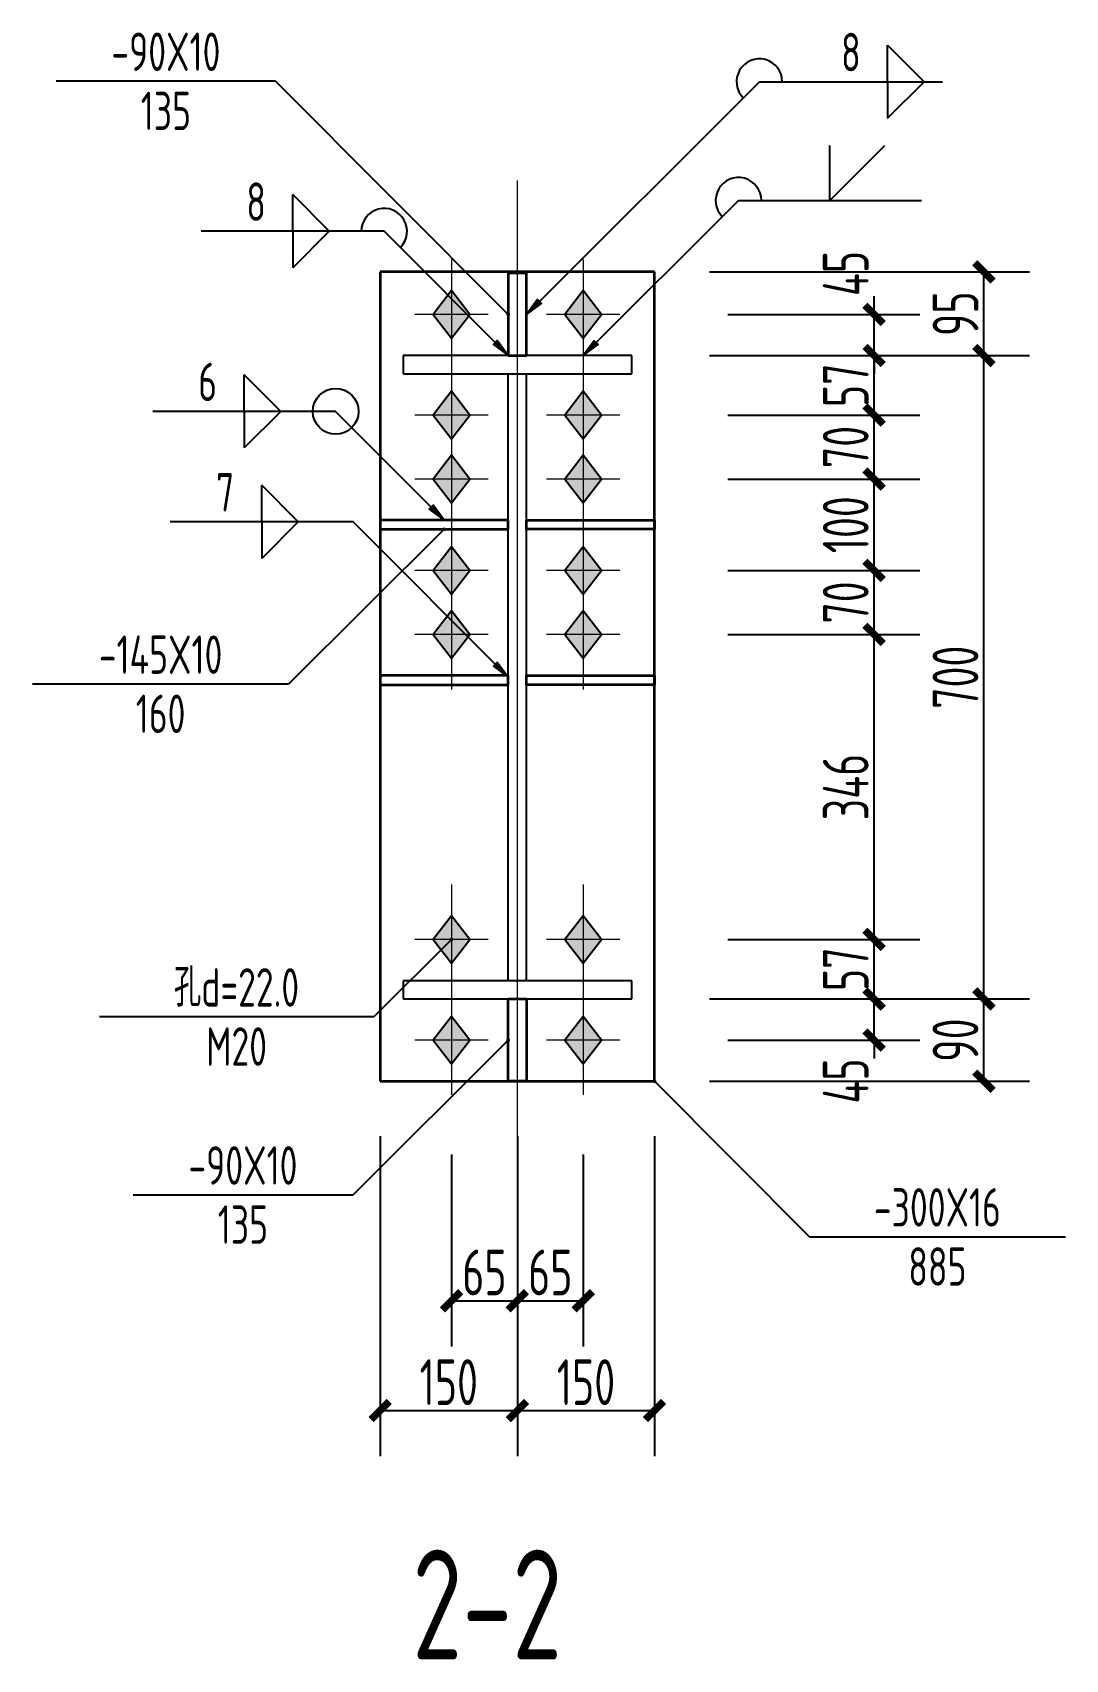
# Model space of a CAD drawing. Extents: x 69728788 to 150676229, y 15322671 to 43663798.
# Drawn here: x 75274294 to 75279940, y 19710259 to 19719153 of the extents above; entities that cross this region are included whole.
import ezdxf
from ezdxf.enums import TextEntityAlignment as Align

# ---------------------------------------------------------------- set-up
doc = ezdxf.new("R2010")
doc.units = 0
doc.header["$LTSCALE"] = 1000
doc.header["$MEASUREMENT"] = 0
doc.linetypes.add('线型6', pattern=[8.75, 5, -1.25, 1.25, -1.25])
doc.layers.get('0').update_dxf_attribs({"linetype": 'CONTINUOUS'})
doc.layers.get('DEFPOINTS').update_dxf_attribs({"linetype": 'CONTINUOUS'})
for name, color, linetype in [('10', 7, 'CONTINUOUS'), ('尺寸标注', 253, 'CONTINUOUS'), ('焊缝标注', 253, 'CONTINUOUS'), ('螺栓孔标注', 253, 'CONTINUOUS'), ('钢板标注', 253, 'CONTINUOUS')]:
    doc.layers.add(name, color=color, linetype=linetype)
doc.layers.add('20', color=2, linetype='CONTINUOUS', lineweight=35)
doc.styles.add('PkpmHz', font='Pkpmeng', dxfattribs={"width": 0.7, "bigfont": 'hztxt'})
doc.styles.add('TSSD_Rein', font='atssdeng.shx', dxfattribs={"width": 0.7, "bigfont": 'atssdchn.shx'})
doc.dimstyles.new('Pkpm_1.00', dxfattribs={"dimtxt": 250, "dimasz": 100, "dimexe": 250, "dimexo": 0.0625, "dimgap": 30, "dimtad": 1, "dimdec": 0, "dimrnd": 5, "dimzin": 0, "dimdsep": 46, "dimtxsty": 'PkpmHz', "dimblk1": 'ARCHTICK', "dimblk2": 'ARCHTICK', "dimsah": 1, "dimcen": 0.09, "dimadec": 0, "dimazin": 0, "dimtfac": 1, "dimtdec": 0, "dimtmove": 2, "dimatfit": 1, "dimfxl": 1, "dimtolj": 1, "dimtzin": 0, "dimarcsym": 0})

# ---------------------------------------------------------------- blocks, each defined once
blk = doc.blocks.new('_ArchTick')
at = {"color": 0, "linetype": 'ByBlock', "const_width": 0.4}
blk.add_lwpolyline([(-0.5, -0.5), (0.5, 0.5)], dxfattribs=at)
blk = doc.blocks.new('*D1418')
at = {"layer": 'DEFPOINTS', "color": 0, "linetype": 'Continuous'}
for p in [(75277693.8, 19717612), (75278893.8, 19717612), (75277693.8, 19717387)]:
    blk.add_point(p, dxfattribs=at)
at = {"layer": '尺寸标注', "color": 0, "linetype": 'Continuous', "lineweight": -2}
for p, q in [((75278893.8, 19717612), (75278893.8, 19717712)), ((75278093.8, 19717612), (75279143.8, 19717612)), ((75278893.8, 19717387), (75278893.8, 19717612)), ((75278093.8, 19717387), (75279143.8, 19717387)), ((75278893.8, 19717387), (75278893.8, 19717287))]:
    blk.add_line(p, q, dxfattribs=at)
at = {"layer": '尺寸标注', "color": 0, "linetype": 'Continuous', "lineweight": -2, "xscale": 100, "yscale": 100, "zscale": 100}
for p, rotation in [((75278893.8, 19717612), 270), ((75278893.8, 19717387), 90)]:
    blk.add_blockref('_ArchTick', p, dxfattribs=dict(at, rotation=rotation))
at = {"layer": '尺寸标注', "color": 0, "linetype": 'Continuous', "insert": (75278738.5, 19717835.6), "char_height": 250, "attachment_point": 5, "rotation": 90, "style": 'PkpmHz'}
blk.add_mtext('\\A1;45', dxfattribs=at)
blk = doc.blocks.new('*D1419')
at = {"layer": 'DEFPOINTS', "color": 0, "linetype": 'Continuous'}
for p in [(75277693.8, 19717387), (75278893.8, 19717387), (75277693.8, 19717062)]:
    blk.add_point(p, dxfattribs=at)
at = {"layer": '尺寸标注', "color": 0, "linetype": 'Continuous', "lineweight": -2}
for p, q in [((75278093.8, 19717387), (75279143.8, 19717387)), ((75278893.8, 19717062), (75278893.8, 19717387)), ((75278093.8, 19717062), (75279143.8, 19717062))]:
    blk.add_line(p, q, dxfattribs=at)
at = {"layer": '尺寸标注', "color": 0, "linetype": 'Continuous', "lineweight": -2, "xscale": 100, "yscale": 100, "zscale": 100}
for p, rotation in [((75278893.8, 19717387), 90), ((75278893.8, 19717062), 270)]:
    blk.add_blockref('_ArchTick', p, dxfattribs=dict(at, rotation=rotation))
at = {"layer": '尺寸标注', "color": 0, "linetype": 'Continuous', "insert": (75278738.8, 19717224.5), "char_height": 250, "attachment_point": 5, "rotation": 90, "style": 'PkpmHz'}
blk.add_mtext('\\A1;57', dxfattribs=at)
blk = doc.blocks.new('*D1420')
at = {"layer": 'DEFPOINTS', "color": 0, "linetype": 'Continuous'}
for p in [(75277693.8, 19716212), (75278893.8, 19716212), (75277693.8, 19715862)]:
    blk.add_point(p, dxfattribs=at)
at = {"layer": '尺寸标注', "color": 0, "linetype": 'Continuous', "lineweight": -2}
for p, q in [((75278093.8, 19716212), (75279143.8, 19716212)), ((75278893.8, 19715862), (75278893.8, 19716212)), ((75278093.8, 19715862), (75279143.8, 19715862))]:
    blk.add_line(p, q, dxfattribs=at)
at = {"layer": '尺寸标注', "color": 0, "linetype": 'Continuous', "lineweight": -2, "xscale": 100, "yscale": 100, "zscale": 100}
for p, rotation in [((75278893.8, 19716212), 90), ((75278893.8, 19715862), 270)]:
    blk.add_blockref('_ArchTick', p, dxfattribs=dict(at, rotation=rotation))
at = {"layer": '尺寸标注', "color": 0, "linetype": 'Continuous', "insert": (75278738.8, 19716037), "char_height": 250, "attachment_point": 5, "rotation": 90, "style": 'PkpmHz'}
blk.add_mtext('\\A1;70', dxfattribs=at)
blk = doc.blocks.new('*D1421')
at = {"layer": 'DEFPOINTS', "color": 0, "linetype": 'Continuous'}
for p in [(75277693.8, 19716712), (75278893.8, 19716712), (75277693.8, 19716212)]:
    blk.add_point(p, dxfattribs=at)
at = {"layer": '尺寸标注', "color": 0, "linetype": 'Continuous', "lineweight": -2}
for p, q in [((75278093.8, 19716712), (75279143.8, 19716712)), ((75278893.8, 19716212), (75278893.8, 19716712)), ((75278093.8, 19716212), (75279143.8, 19716212))]:
    blk.add_line(p, q, dxfattribs=at)
at = {"layer": '尺寸标注', "color": 0, "linetype": 'Continuous', "lineweight": -2, "xscale": 100, "yscale": 100, "zscale": 100}
for p, rotation in [((75278893.8, 19716712), 90), ((75278893.8, 19716212), 270)]:
    blk.add_blockref('_ArchTick', p, dxfattribs=dict(at, rotation=rotation))
at = {"layer": '尺寸标注', "color": 0, "linetype": 'Continuous', "insert": (75278738.8, 19716462), "char_height": 250, "attachment_point": 5, "rotation": 90, "style": 'PkpmHz'}
blk.add_mtext('\\A1;100', dxfattribs=at)
blk = doc.blocks.new('*D1422')
at = {"layer": 'DEFPOINTS', "color": 0, "linetype": 'Continuous'}
for p in [(75277693.8, 19717062), (75278893.8, 19717062), (75277693.8, 19716712)]:
    blk.add_point(p, dxfattribs=at)
at = {"layer": '尺寸标注', "color": 0, "linetype": 'Continuous', "lineweight": -2}
for p, q in [((75278093.8, 19717062), (75279143.8, 19717062)), ((75278893.8, 19716712), (75278893.8, 19717062)), ((75278093.8, 19716712), (75279143.8, 19716712))]:
    blk.add_line(p, q, dxfattribs=at)
at = {"layer": '尺寸标注', "color": 0, "linetype": 'Continuous', "lineweight": -2, "xscale": 100, "yscale": 100, "zscale": 100}
for p, rotation in [((75278893.8, 19717062), 90), ((75278893.8, 19716712), 270)]:
    blk.add_blockref('_ArchTick', p, dxfattribs=dict(at, rotation=rotation))
at = {"layer": '尺寸标注', "color": 0, "linetype": 'Continuous', "insert": (75278738.8, 19716887), "char_height": 250, "attachment_point": 5, "rotation": 90, "style": 'PkpmHz'}
blk.add_mtext('\\A1;70', dxfattribs=at)
blk = doc.blocks.new('*D1423')
at = {"layer": 'DEFPOINTS', "color": 0, "linetype": 'Continuous'}
for p in [(75277693.8, 19713869.5), (75278893.8, 19713869.5), (75277693.8, 19713644.5)]:
    blk.add_point(p, dxfattribs=at)
at = {"layer": '尺寸标注', "color": 0, "linetype": 'Continuous', "lineweight": -2}
for p, q in [((75278893.8, 19713869.5), (75278893.8, 19713969.5)), ((75278093.8, 19713869.5), (75279143.8, 19713869.5)), ((75278893.8, 19713644.5), (75278893.8, 19713869.5)), ((75278093.8, 19713644.5), (75279143.8, 19713644.5)), ((75278893.8, 19713644.5), (75278893.8, 19713544.5))]:
    blk.add_line(p, q, dxfattribs=at)
at = {"layer": '尺寸标注', "color": 0, "linetype": 'Continuous', "lineweight": -2, "xscale": 100, "yscale": 100, "zscale": 100}
for p, rotation in [((75278893.8, 19713869.5), 270), ((75278893.8, 19713644.5), 90)]:
    blk.add_blockref('_ArchTick', p, dxfattribs=dict(at, rotation=rotation))
at = {"layer": '尺寸标注', "color": 0, "linetype": 'Continuous', "insert": (75278738.5, 19713420.9), "char_height": 250, "attachment_point": 5, "rotation": 90, "style": 'PkpmHz'}
blk.add_mtext('\\A1;45', dxfattribs=at)
blk = doc.blocks.new('*D1424')
at = {"layer": 'DEFPOINTS', "color": 0, "linetype": 'Continuous'}
for p in [(75277693.8, 19714194.5), (75278893.8, 19714194.5), (75277693.8, 19713869.5)]:
    blk.add_point(p, dxfattribs=at)
at = {"layer": '尺寸标注', "color": 0, "linetype": 'Continuous', "lineweight": -2}
for p, q in [((75278093.8, 19714194.5), (75279143.8, 19714194.5)), ((75278893.8, 19713869.5), (75278893.8, 19714194.5)), ((75278093.8, 19713869.5), (75279143.8, 19713869.5))]:
    blk.add_line(p, q, dxfattribs=at)
at = {"layer": '尺寸标注', "color": 0, "linetype": 'Continuous', "lineweight": -2, "xscale": 100, "yscale": 100, "zscale": 100}
for p, rotation in [((75278893.8, 19714194.5), 90), ((75278893.8, 19713869.5), 270)]:
    blk.add_blockref('_ArchTick', p, dxfattribs=dict(at, rotation=rotation))
at = {"layer": '尺寸标注', "color": 0, "linetype": 'Continuous', "insert": (75278738.8, 19714032), "char_height": 250, "attachment_point": 5, "rotation": 90, "style": 'PkpmHz'}
blk.add_mtext('\\A1;57', dxfattribs=at)
blk = doc.blocks.new('*D1425')
at = {"layer": 'DEFPOINTS', "color": 0, "linetype": 'Continuous'}
for p in [(75277693.8, 19715862), (75278893.8, 19715862), (75277693.8, 19714194.5)]:
    blk.add_point(p, dxfattribs=at)
at = {"layer": '尺寸标注', "color": 0, "linetype": 'Continuous', "lineweight": -2}
for p, q in [((75278093.8, 19715862), (75279143.8, 19715862)), ((75278893.8, 19714194.5), (75278893.8, 19715862)), ((75278093.8, 19714194.5), (75279143.8, 19714194.5))]:
    blk.add_line(p, q, dxfattribs=at)
at = {"layer": '尺寸标注', "color": 0, "linetype": 'Continuous', "lineweight": -2, "xscale": 100, "yscale": 100, "zscale": 100}
for p, rotation in [((75278893.8, 19715862), 90), ((75278893.8, 19714194.5), 270)]:
    blk.add_blockref('_ArchTick', p, dxfattribs=dict(at, rotation=rotation))
at = {"layer": '尺寸标注', "color": 0, "linetype": 'Continuous', "insert": (75278738.8, 19715028.3), "char_height": 250, "attachment_point": 5, "rotation": 90, "style": 'PkpmHz'}
blk.add_mtext('\\A1;346', dxfattribs=at)
blk = doc.blocks.new('*D1426')
at = {"layer": 'DEFPOINTS', "color": 0, "linetype": 'Continuous'}
for p in [(75276583.8, 19713419.5), (75276943.8, 19713419.5), (75276943.8, 19712219.5)]:
    blk.add_point(p, dxfattribs=at)
at = {"layer": '尺寸标注', "color": 0, "linetype": 'Continuous', "lineweight": -2}
for p, q in [((75276583.8, 19713019.5), (75276583.8, 19711969.5)), ((75276943.8, 19713019.5), (75276943.8, 19711969.5)), ((75276583.8, 19712219.5), (75276943.8, 19712219.5))]:
    blk.add_line(p, q, dxfattribs=at)
at = {"layer": '尺寸标注', "color": 0, "linetype": 'Continuous', "lineweight": -2, "xscale": 100, "yscale": 100, "zscale": 100, "rotation": 180}
blk.add_blockref('_ArchTick', (75276583.8, 19712219.5), dxfattribs=at)
at = {"layer": '尺寸标注', "color": 0, "linetype": 'Continuous', "lineweight": -2, "xscale": 100, "yscale": 100, "zscale": 100}
blk.add_blockref('_ArchTick', (75276943.8, 19712219.5), dxfattribs=at)
at = {"layer": '尺寸标注', "color": 0, "linetype": 'Continuous', "insert": (75276763.8, 19712374.5), "char_height": 250, "attachment_point": 5, "style": 'PkpmHz'}
blk.add_mtext('\\A1;65', dxfattribs=at)
blk = doc.blocks.new('*D1427')
at = {"layer": 'DEFPOINTS', "color": 0, "linetype": 'Continuous'}
for p in [(75276943.8, 19713419.5), (75277303.8, 19713419.5), (75277303.8, 19712219.5)]:
    blk.add_point(p, dxfattribs=at)
at = {"layer": '尺寸标注', "color": 0, "linetype": 'Continuous', "lineweight": -2}
for p, q in [((75276943.8, 19713019.5), (75276943.8, 19711969.5)), ((75277303.8, 19713019.5), (75277303.8, 19711969.5)), ((75276943.8, 19712219.5), (75277303.8, 19712219.5))]:
    blk.add_line(p, q, dxfattribs=at)
at = {"layer": '尺寸标注', "color": 0, "linetype": 'Continuous', "lineweight": -2, "xscale": 100, "yscale": 100, "zscale": 100, "rotation": 180}
blk.add_blockref('_ArchTick', (75276943.8, 19712219.5), dxfattribs=at)
at = {"layer": '尺寸标注', "color": 0, "linetype": 'Continuous', "lineweight": -2, "xscale": 100, "yscale": 100, "zscale": 100}
blk.add_blockref('_ArchTick', (75277303.8, 19712219.5), dxfattribs=at)
at = {"layer": '尺寸标注', "color": 0, "linetype": 'Continuous', "insert": (75277123.8, 19712374.5), "char_height": 250, "attachment_point": 5, "style": 'PkpmHz'}
blk.add_mtext('\\A1;65', dxfattribs=at)
blk = doc.blocks.new('*D1428')
at = {"layer": 'DEFPOINTS', "color": 0, "linetype": 'Continuous'}
for p in [(75276193.8, 19713419.5), (75276943.8, 19713419.5), (75276943.8, 19711619.5)]:
    blk.add_point(p, dxfattribs=at)
at = {"layer": '尺寸标注', "color": 0, "linetype": 'Continuous', "lineweight": -2}
for p, q in [((75276193.8, 19713119.5), (75276193.8, 19711369.5)), ((75276943.8, 19713119.5), (75276943.8, 19711369.5)), ((75276193.8, 19711619.5), (75276943.8, 19711619.5))]:
    blk.add_line(p, q, dxfattribs=at)
at = {"layer": '尺寸标注', "color": 0, "linetype": 'Continuous', "lineweight": -2, "xscale": 100, "yscale": 100, "zscale": 100, "rotation": 180}
blk.add_blockref('_ArchTick', (75276193.8, 19711619.5), dxfattribs=at)
at = {"layer": '尺寸标注', "color": 0, "linetype": 'Continuous', "lineweight": -2, "xscale": 100, "yscale": 100, "zscale": 100}
blk.add_blockref('_ArchTick', (75276943.8, 19711619.5), dxfattribs=at)
at = {"layer": '尺寸标注', "color": 0, "linetype": 'Continuous', "insert": (75276568.8, 19711774.5), "char_height": 250, "attachment_point": 5, "style": 'PkpmHz'}
blk.add_mtext('\\A1;150', dxfattribs=at)
blk = doc.blocks.new('*D1429')
at = {"layer": 'DEFPOINTS', "color": 0, "linetype": 'Continuous'}
for p in [(75276943.8, 19713419.5), (75277693.8, 19713419.5), (75277693.8, 19711619.5)]:
    blk.add_point(p, dxfattribs=at)
at = {"layer": '尺寸标注', "color": 0, "linetype": 'Continuous', "lineweight": -2}
for p, q in [((75276943.8, 19713119.5), (75276943.8, 19711369.5)), ((75277693.8, 19713119.5), (75277693.8, 19711369.5)), ((75276943.8, 19711619.5), (75277693.8, 19711619.5))]:
    blk.add_line(p, q, dxfattribs=at)
at = {"layer": '尺寸标注', "color": 0, "linetype": 'Continuous', "lineweight": -2, "xscale": 100, "yscale": 100, "zscale": 100, "rotation": 180}
blk.add_blockref('_ArchTick', (75276943.8, 19711619.5), dxfattribs=at)
at = {"layer": '尺寸标注', "color": 0, "linetype": 'Continuous', "lineweight": -2, "xscale": 100, "yscale": 100, "zscale": 100}
blk.add_blockref('_ArchTick', (75277693.8, 19711619.5), dxfattribs=at)
at = {"layer": '尺寸标注', "color": 0, "linetype": 'Continuous', "insert": (75277318.8, 19711774.5), "char_height": 250, "attachment_point": 5, "style": 'PkpmHz'}
blk.add_mtext('\\A1;150', dxfattribs=at)
blk = doc.blocks.new('*D1430')
at = {"layer": 'DEFPOINTS', "color": 0, "linetype": 'Continuous'}
for p in [(75277693.8, 19713869.5), (75279493.8, 19713869.5), (75277693.8, 19713419.5)]:
    blk.add_point(p, dxfattribs=at)
at = {"layer": '尺寸标注', "color": 0, "linetype": 'Continuous', "lineweight": -2}
for p, q in [((75277993.8, 19713869.5), (75279743.8, 19713869.5)), ((75279493.8, 19713419.5), (75279493.8, 19713869.5)), ((75277993.8, 19713419.5), (75279743.8, 19713419.5))]:
    blk.add_line(p, q, dxfattribs=at)
at = {"layer": '尺寸标注', "color": 0, "linetype": 'Continuous', "lineweight": -2, "xscale": 100, "yscale": 100, "zscale": 100}
for p, rotation in [((75279493.8, 19713869.5), 90), ((75279493.8, 19713419.5), 270)]:
    blk.add_blockref('_ArchTick', p, dxfattribs=dict(at, rotation=rotation))
at = {"layer": '尺寸标注', "color": 0, "linetype": 'Continuous', "insert": (75279338.8, 19713644.5), "char_height": 250, "attachment_point": 5, "rotation": 90, "style": 'PkpmHz'}
blk.add_mtext('\\A1;90', dxfattribs=at)
blk = doc.blocks.new('*D1431')
at = {"layer": 'DEFPOINTS', "color": 0, "linetype": 'Continuous'}
for p in [(75277693.8, 19717387), (75279493.8, 19717387), (75277693.8, 19713869.5)]:
    blk.add_point(p, dxfattribs=at)
at = {"layer": '尺寸标注', "color": 0, "linetype": 'Continuous', "lineweight": -2}
for p, q in [((75277993.8, 19717387), (75279743.8, 19717387)), ((75279493.8, 19713869.5), (75279493.8, 19717387)), ((75277993.8, 19713869.5), (75279743.8, 19713869.5))]:
    blk.add_line(p, q, dxfattribs=at)
at = {"layer": '尺寸标注', "color": 0, "linetype": 'Continuous', "lineweight": -2, "xscale": 100, "yscale": 100, "zscale": 100}
for p, rotation in [((75279493.8, 19717387), 90), ((75279493.8, 19713869.5), 270)]:
    blk.add_blockref('_ArchTick', p, dxfattribs=dict(at, rotation=rotation))
at = {"layer": '尺寸标注', "color": 0, "linetype": 'Continuous', "insert": (75279338.8, 19715628.3), "char_height": 250, "attachment_point": 5, "rotation": 90, "style": 'PkpmHz'}
blk.add_mtext('\\A1;700', dxfattribs=at)
blk = doc.blocks.new('*D1432')
at = {"layer": 'DEFPOINTS', "color": 0, "linetype": 'Continuous'}
for p in [(75277693.8, 19717844.5), (75279493.8, 19717844.5), (75277693.8, 19717387)]:
    blk.add_point(p, dxfattribs=at)
at = {"layer": '尺寸标注', "color": 0, "linetype": 'Continuous', "lineweight": -2}
for p, q in [((75277993.8, 19717844.5), (75279743.8, 19717844.5)), ((75279493.8, 19717387), (75279493.8, 19717844.5)), ((75277993.8, 19717387), (75279743.8, 19717387))]:
    blk.add_line(p, q, dxfattribs=at)
at = {"layer": '尺寸标注', "color": 0, "linetype": 'Continuous', "lineweight": -2, "xscale": 100, "yscale": 100, "zscale": 100}
for p, rotation in [((75279493.8, 19717844.5), 90), ((75279493.8, 19717387), 270)]:
    blk.add_blockref('_ArchTick', p, dxfattribs=dict(at, rotation=rotation))
at = {"layer": '尺寸标注', "color": 0, "linetype": 'Continuous', "insert": (75279338.8, 19717615.8), "char_height": 250, "attachment_point": 5, "rotation": 90, "style": 'PkpmHz'}
blk.add_mtext('\\A1;95', dxfattribs=at)

msp = doc.modelspace()

# ---------------------------------------------------------------- hatches: boundary and pattern name
at = {"layer": '10'}
for points in [[(75276583.8, 19717742), (75276483.8, 19717612), (75276583.8, 19717482), (75276683.8, 19717612)], [(75277303.8, 19717742), (75277203.8, 19717612), (75277303.8, 19717482), (75277403.8, 19717612)], [(75276583.8, 19717192), (75276483.8, 19717062), (75276583.8, 19716932), (75276683.8, 19717062)], [(75277303.8, 19717192), (75277203.8, 19717062), (75277303.8, 19716932), (75277403.8, 19717062)], [(75276583.8, 19716842), (75276483.8, 19716712), (75276583.8, 19716582), (75276683.8, 19716712)], [(75277303.8, 19716842), (75277203.8, 19716712), (75277303.8, 19716582), (75277403.8, 19716712)], [(75276583.8, 19716342), (75276483.8, 19716212), (75276583.8, 19716082), (75276683.8, 19716212)], [(75277303.8, 19716342), (75277203.8, 19716212), (75277303.8, 19716082), (75277403.8, 19716212)], [(75276583.8, 19715992), (75276483.8, 19715862), (75276583.8, 19715732), (75276683.8, 19715862)], [(75277303.8, 19715992), (75277203.8, 19715862), (75277303.8, 19715732), (75277403.8, 19715862)], [(75276583.8, 19714324.5), (75276483.8, 19714194.5), (75276583.8, 19714064.5), (75276683.8, 19714194.5)], [(75277303.8, 19714324.5), (75277203.8, 19714194.5), (75277303.8, 19714064.5), (75277403.8, 19714194.5)], [(75276583.8, 19713774.5), (75276483.8, 19713644.5), (75276583.8, 19713514.5), (75276683.8, 19713644.5)], [(75277303.8, 19713774.5), (75277203.8, 19713644.5), (75277303.8, 19713514.5), (75277403.8, 19713644.5)]]:
    msp.add_hatch(color=1, dxfattribs=at).paths.add_polyline_path(points)
at = {"layer": '焊缝标注'}
for points in [[(75276993.8, 19717612), (75277075.1, 19717672.1), (75277053.9, 19717693.3)], [(75276893.8, 19717387), (75276833.8, 19717468.4), (75276812.5, 19717447.2)], [(75277303.8, 19717387), (75277385.1, 19717447.1), (75277363.9, 19717468.3)], [(75276543.8, 19716487), (75276483.8, 19716568.4), (75276462.5, 19716547.2)], [(75276893.8, 19715628.3), (75276833.8, 19715709.6), (75276812.5, 19715688.5)]]:
    msp.add_hatch(color=256, dxfattribs=at).paths.add_polyline_path(points)

# ---------------------------------------------------------------- linework, layer by layer
at = {"layer": '10', "linetype": '线型6', "lineweight": 18, "ltscale": 100}
msp.add_line((75276943.8, 19712919.5), (75276943.8, 19718344.5), dxfattribs=at)
at = {"layer": '10', "color": 9, "lineweight": 18, "ltscale": 100}
for p, q in [((75276583.8, 19717912), (75276583.8, 19717312)), ((75277303.8, 19717912), (75277303.8, 19717312)), ((75276783.8, 19717612), (75276383.8, 19717612)), ((75277503.8, 19717612), (75277103.8, 19717612)), ((75276583.8, 19717362), (75276583.8, 19716762)), ((75277303.8, 19717362), (75277303.8, 19716762)), ((75276783.8, 19717062), (75276383.8, 19717062)), ((75277503.8, 19717062), (75277103.8, 19717062)), ((75276583.8, 19717012), (75276583.8, 19716412)), ((75277303.8, 19717012), (75277303.8, 19716412)), ((75276783.8, 19716712), (75276383.8, 19716712)), ((75277503.8, 19716712), (75277103.8, 19716712)), ((75276583.8, 19716512), (75276583.8, 19715912)), ((75277303.8, 19716512), (75277303.8, 19715912)), ((75276783.8, 19716212), (75276383.8, 19716212)), ((75276583.8, 19716162), (75276583.8, 19715562)), ((75277503.8, 19716212), (75277103.8, 19716212)), ((75277303.8, 19716162), (75277303.8, 19715562)), ((75276783.8, 19715862), (75276383.8, 19715862)), ((75277503.8, 19715862), (75277103.8, 19715862)), ((75276583.8, 19714494.5), (75276583.8, 19713894.5)), ((75277303.8, 19714494.5), (75277303.8, 19713894.5)), ((75276783.8, 19714194.5), (75276383.8, 19714194.5)), ((75277503.8, 19714194.5), (75277103.8, 19714194.5)), ((75276583.8, 19713944.5), (75276583.8, 19713344.5)), ((75277303.8, 19713944.5), (75277303.8, 19713344.5)), ((75276783.8, 19713644.5), (75276383.8, 19713644.5)), ((75277503.8, 19713644.5), (75277103.8, 19713644.5))]:
    msp.add_line(p, q, dxfattribs=at)
at = {"layer": '10', "color": 3, "ltscale": 100}
for p, q in [((75277568.8, 19717387), (75276318.8, 19717387)), ((75276318.8, 19717387), (75276318.8, 19717287)), ((75277568.8, 19717287), (75277568.8, 19717387)), ((75276318.8, 19717287), (75277568.8, 19717287)), ((75276893.8, 19713969.5), (75276893.8, 19717287)), ((75276993.8, 19713969.5), (75276993.8, 19717287)), ((75277568.8, 19713969.5), (75276318.8, 19713969.5)), ((75276318.8, 19713969.5), (75276318.8, 19713869.5)), ((75277568.8, 19713869.5), (75277568.8, 19713969.5)), ((75276318.8, 19713869.5), (75277568.8, 19713869.5))]:
    msp.add_line(p, q, dxfattribs=at)
at = {"layer": '10', "color": 1, "linetype": 'Continuous'}
for points in [[(75276583.8, 19717742), (75276483.8, 19717612), (75276583.8, 19717482), (75276683.8, 19717612)], [(75277303.8, 19717742), (75277203.8, 19717612), (75277303.8, 19717482), (75277403.8, 19717612)], [(75276583.8, 19717192), (75276483.8, 19717062), (75276583.8, 19716932), (75276683.8, 19717062)], [(75277303.8, 19717192), (75277203.8, 19717062), (75277303.8, 19716932), (75277403.8, 19717062)], [(75276583.8, 19716842), (75276483.8, 19716712), (75276583.8, 19716582), (75276683.8, 19716712)], [(75277303.8, 19716842), (75277203.8, 19716712), (75277303.8, 19716582), (75277403.8, 19716712)], [(75276583.8, 19716342), (75276483.8, 19716212), (75276583.8, 19716082), (75276683.8, 19716212)], [(75277303.8, 19716342), (75277203.8, 19716212), (75277303.8, 19716082), (75277403.8, 19716212)], [(75276583.8, 19715992), (75276483.8, 19715862), (75276583.8, 19715732), (75276683.8, 19715862)], [(75277303.8, 19715992), (75277203.8, 19715862), (75277303.8, 19715732), (75277403.8, 19715862)], [(75276583.8, 19714324.5), (75276483.8, 19714194.5), (75276583.8, 19714064.5), (75276683.8, 19714194.5)], [(75277303.8, 19714324.5), (75277203.8, 19714194.5), (75277303.8, 19714064.5), (75277403.8, 19714194.5)], [(75276583.8, 19713774.5), (75276483.8, 19713644.5), (75276583.8, 19713514.5), (75276683.8, 19713644.5)], [(75277303.8, 19713774.5), (75277203.8, 19713644.5), (75277303.8, 19713514.5), (75277403.8, 19713644.5)]]:
    msp.add_lwpolyline(points, close=True, dxfattribs=at)
at = {"layer": '20', "ltscale": 100}
for p, q in [((75277693.8, 19717844.5), (75276193.8, 19717844.5)), ((75276193.8, 19717844.5), (75276193.8, 19713419.5)), ((75276993.8, 19717837), (75276893.8, 19717837)), ((75276893.8, 19717837), (75276893.8, 19717387)), ((75276993.8, 19717387), (75276993.8, 19717837)), ((75277693.8, 19713419.5), (75277693.8, 19717844.5)), ((75276893.8, 19717387), (75276993.8, 19717387)), ((75276893.8, 19716487), (75276193.8, 19716487)), ((75276193.8, 19716487), (75276193.8, 19716437)), ((75276193.8, 19716437), (75276893.8, 19716437)), ((75276893.8, 19716437), (75276893.8, 19716487)), ((75276993.8, 19716487), (75277693.8, 19716487)), ((75276993.8, 19716437), (75276993.8, 19716487)), ((75277693.8, 19716437), (75276993.8, 19716437)), ((75277693.8, 19716487), (75277693.8, 19716437)), ((75276893.8, 19715637), (75276193.8, 19715637)), ((75276193.8, 19715637), (75276193.8, 19715587)), ((75276893.8, 19715587), (75276893.8, 19715637)), ((75276993.8, 19715637), (75277693.8, 19715637)), ((75276993.8, 19715587), (75276993.8, 19715637)), ((75277693.8, 19715637), (75277693.8, 19715587)), ((75276193.8, 19715587), (75276893.8, 19715587)), ((75277693.8, 19715587), (75276993.8, 19715587)), ((75276893.8, 19713869.5), (75276993.8, 19713869.5)), ((75276893.8, 19713419.5), (75276893.8, 19713869.5)), ((75276993.8, 19713869.5), (75276993.8, 19713419.5)), ((75276193.8, 19713419.5), (75277693.8, 19713419.5)), ((75276993.8, 19713419.5), (75276893.8, 19713419.5))]:
    msp.add_line(p, q, dxfattribs=at)
at = {"layer": '焊缝标注', "ltscale": 100}
for p, q in [((75278967.1, 19719084.3), (75279167.1, 19718884.3)), ((75278967.1, 19718884.3), (75278967.1, 19719084.3)), ((75276993.8, 19717612), (75278267.1, 19718884.3)), ((75278267.1, 19718884.3), (75279267.1, 19718884.3)), ((75278967.1, 19718684.3), (75279167.1, 19718884.3)), ((75278967.1, 19718884.3), (75278967.1, 19718684.3)), ((75278652.6, 19718235.2), (75278652.6, 19718535.2)), ((75278652.6, 19718235.2), (75278952.6, 19718535.2)), ((75275915.8, 19718066.6), (75275715.8, 19718266.6)), ((75275715.8, 19718066.6), (75275715.8, 19718266.6)), ((75277303.8, 19717387), (75278152.6, 19718235.2)), ((75278152.6, 19718235.2), (75279152.6, 19718235.2)), ((75276215.8, 19718066.6), (75275215.8, 19718066.6)), ((75275915.8, 19718066.6), (75275715.8, 19717866.6)), ((75275715.8, 19718066.6), (75275715.8, 19717866.6)), ((75276893.8, 19717387), (75276215.8, 19718066.6)), ((75275650.5, 19717081.7), (75275450.5, 19717281.7)), ((75275450.5, 19717081.7), (75275450.5, 19717281.7)), ((75275950.5, 19717081.7), (75274950.5, 19717081.7)), ((75275650.5, 19717081.7), (75275450.5, 19716881.7)), ((75275450.5, 19717081.7), (75275450.5, 19716881.7)), ((75276543.8, 19716487), (75275950.5, 19717081.7)), ((75275746.3, 19716477.8), (75275546.3, 19716677.8)), ((75275546.3, 19716477.8), (75275546.3, 19716677.8)), ((75276046.3, 19716477.8), (75275046.3, 19716477.8)), ((75275746.3, 19716477.8), (75275546.3, 19716277.8)), ((75275546.3, 19716477.8), (75275546.3, 19716277.8)), ((75276893.8, 19715628.3), (75276046.3, 19716477.8))]:
    msp.add_line(p, q, dxfattribs=at)
at = {"layer": '焊缝标注', "linetype": 'Continuous'}
for points in [[(75276993.8, 19717612), (75277075.1, 19717672.1), (75277053.9, 19717693.3)], [(75276893.8, 19717387), (75276833.8, 19717468.4), (75276812.5, 19717447.2)], [(75277303.8, 19717387), (75277385.1, 19717447.1), (75277363.9, 19717468.3)], [(75276543.8, 19716487), (75276483.8, 19716568.4), (75276462.5, 19716547.2)], [(75276893.8, 19715628.3), (75276833.8, 19715709.6), (75276812.5, 19715688.5)]]:
    msp.add_lwpolyline(points, close=True, dxfattribs=at)
at = {"layer": '焊缝标注', "ltscale": 100}
msp.add_circle((75275950.5, 19717081.7), 125, dxfattribs=at)
for centre, start, end in [((75278267.1, 19718884.3), 0, 224.97719), ((75278152.6, 19718235.2), 0, 224.97719), ((75276215.8, 19718066.6), 314.93155, 180)]:
    msp.add_arc(centre, 125, start, end, dxfattribs=at)
at = {"layer": '螺栓孔标注', "ltscale": 100}
for p, q in [((75276583.8, 19714194.5), (75276158.7, 19713771.1)), ((75276158.7, 19713771.1), (75274658.7, 19713771.1))]:
    msp.add_line(p, q, dxfattribs=at)
at = {"layer": '螺栓孔标注', "ltscale": 100, "const_width": 10}
msp.add_lwpolyline([(75276588.8, 19714194.5, 1), (75276578.8, 19714194.5, 1)], format="xyb", close=True, dxfattribs=at)
at = {"layer": '钢板标注', "ltscale": 100}
for p, q in [((75275622.5, 19718886.3), (75274422.5, 19718886.3)), ((75276893.8, 19717612), (75275622.5, 19718886.3)), ((75276543.8, 19716437), (75275693.6, 19715590.2)), ((75275693.6, 19715590.2), (75274293.6, 19715590.2)), ((75276893.8, 19713644.5), (75276043.6, 19712797.7)), ((75277693.8, 19713419.5), (75278539.9, 19712568.6)), ((75276043.6, 19712797.7), (75274843.6, 19712797.7)), ((75278539.9, 19712568.6), (75279939.9, 19712568.6))]:
    msp.add_line(p, q, dxfattribs=at)
at = {"layer": '钢板标注', "ltscale": 100, "const_width": 10}
for points in [[(75276898.8, 19717612, 1), (75276888.8, 19717612, 1)], [(75276548.8, 19716437, 1), (75276538.8, 19716437, 1)], [(75276898.8, 19713644.5, 1), (75276888.8, 19713644.5, 1)], [(75277698.8, 19713419.5, 1), (75277688.8, 19713419.5, 1)]]:
    msp.add_lwpolyline(points, format="xyb", close=True, dxfattribs=at)

# ---------------------------------------------------------------- texts
at = {"layer": '10', "style": 'TSSD_Rein', "width": 0.7}
msp.add_text('2-2', height=600, dxfattribs=at).set_placement((75276369.3, 19710258.6))
at = {"layer": '焊缝标注', "style": 'PkpmHz', "width": 0.71}
for s, p in [('8', (75278767.1, 19718940.9)), ('8', (75275515.8, 19718123.2)), ('6', (75275250.5, 19717138.3)), ('7', (75275346.3, 19716534.4))]:
    msp.add_text(s, height=210, dxfattribs=at).set_placement(p, align=Align.CENTER)
at = {"layer": '螺栓孔标注', "style": 'PkpmHz', "width": 0.71}
msp.add_text('孔d=22.0', height=210, dxfattribs=at).set_placement((75275408.7, 19713827.7), align=Align.CENTER)
msp.add_text('M20', height=210, dxfattribs=at).set_placement((75275408.7, 19713714.5), align=Align.TOP_CENTER)
at = {"layer": '钢板标注', "style": 'PkpmHz', "width": 0.71}
for s, p in [('-90X10', (75275022.5, 19718942.9)), ('-145X10', (75274993.6, 19715646.8)), ('-90X10', (75275443.6, 19712854.3)), ('-300X16', (75279239.9, 19712625.3))]:
    msp.add_text(s, height=210, dxfattribs=at).set_placement(p, align=Align.CENTER)
for s, p in [('135', (75275022.5, 19718829.7)), ('160', (75274993.6, 19715533.5)), ('135', (75275443.6, 19712741.1)), ('885', (75279239.9, 19712512))]:
    msp.add_text(s, height=210, dxfattribs=at).set_placement(p, align=Align.TOP_CENTER)

# ---------------------------------------------------------------- dimensions: what is measured, and where the dimension line sits
at = {"layer": '尺寸标注', "linetype": 'Continuous'}
for base, p1, p2, picture, middle in [((75278893.8, 19717612), (75277693.8, 19717387), (75277693.8, 19717612), '*D1418', (75278738.5, 19717835.6)), ((75278893.8, 19713869.5), (75277693.8, 19713644.5), (75277693.8, 19713869.5), '*D1423', (75278738.5, 19713420.9))]:
    dim = msp.add_linear_dim(base=base, p1=p1, p2=p2, angle=90, text='45', dimstyle='Pkpm_1.00', override={"dimexo": 400, "dimtih": 0, "dimtoh": 0}, dxfattribs=at)
    dim.commit()
    dim.dimension.update_dxf_attribs({"geometry": picture, "text_midpoint": middle, "dimtype": 160})
for base, p1, p2, text, override, picture, middle in [((75279493.8, 19717844.5), (75277693.8, 19717387), (75277693.8, 19717844.5), '95', {"dimexo": 300, "dimtih": 0, "dimtoh": 0}, '*D1432', (75279338.8, 19717615.8)), ((75278893.8, 19717387), (75277693.8, 19717062), (75277693.8, 19717387), '57', {"dimexo": 400, "dimtih": 0, "dimtoh": 0}, '*D1419', (75278738.8, 19717224.5)), ((75279493.8, 19717387), (75277693.8, 19713869.5), (75277693.8, 19717387), '700', {"dimexo": 300, "dimtih": 0, "dimtoh": 0}, '*D1431', (75279338.8, 19715628.3)), ((75278893.8, 19717062), (75277693.8, 19716712), (75277693.8, 19717062), '70', {"dimexo": 400, "dimtih": 0, "dimtoh": 0}, '*D1422', (75278738.8, 19716887)), ((75278893.8, 19716712), (75277693.8, 19716212), (75277693.8, 19716712), '100', {"dimexo": 400, "dimtih": 0, "dimtoh": 0}, '*D1421', (75278738.8, 19716462)), ((75278893.8, 19716212), (75277693.8, 19715862), (75277693.8, 19716212), '70', {"dimexo": 400, "dimtih": 0, "dimtoh": 0}, '*D1420', (75278738.8, 19716037)), ((75278893.8, 19715862), (75277693.8, 19714194.5), (75277693.8, 19715862), '346', {"dimexo": 400, "dimtih": 0, "dimtoh": 0}, '*D1425', (75278738.8, 19715028.3)), ((75278893.8, 19714194.5), (75277693.8, 19713869.5), (75277693.8, 19714194.5), '57', {"dimexo": 400, "dimtih": 0, "dimtoh": 0}, '*D1424', (75278738.8, 19714032)), ((75279493.8, 19713869.5), (75277693.8, 19713419.5), (75277693.8, 19713869.5), '90', {"dimexo": 300, "dimtih": 0, "dimtoh": 0}, '*D1430', (75279338.8, 19713644.5))]:
    dim = msp.add_linear_dim(base=base, p1=p1, p2=p2, angle=90, text=text, dimstyle='Pkpm_1.00', override=override, dxfattribs=at)
    dim.commit()
    dim.dimension.update_dxf_attribs({"geometry": picture, "text_midpoint": middle})
for base, p1, p2, text, override, picture, middle in [((75276943.8, 19711619.5), (75276193.8, 19713419.5), (75276943.8, 19713419.5), '150', {"dimexo": 300, "dimtih": 0, "dimtoh": 0}, '*D1428', (75276568.8, 19711774.5)), ((75276943.8, 19712219.5), (75276583.8, 19713419.5), (75276943.8, 19713419.5), '65', {"dimexo": 400, "dimtih": 0, "dimtoh": 0}, '*D1426', (75276763.8, 19712374.5)), ((75277303.8, 19712219.5), (75276943.8, 19713419.5), (75277303.8, 19713419.5), '65', {"dimexo": 400, "dimtih": 0, "dimtoh": 0}, '*D1427', (75277123.8, 19712374.5)), ((75277693.8, 19711619.5), (75276943.8, 19713419.5), (75277693.8, 19713419.5), '150', {"dimexo": 300, "dimtih": 0, "dimtoh": 0}, '*D1429', (75277318.8, 19711774.5))]:
    dim = msp.add_linear_dim(base=base, p1=p1, p2=p2, text=text, dimstyle='Pkpm_1.00', override=override, dxfattribs=at)
    dim.commit()
    dim.dimension.update_dxf_attribs({"geometry": picture, "text_midpoint": middle})

doc.saveas('drawing.dxf')
